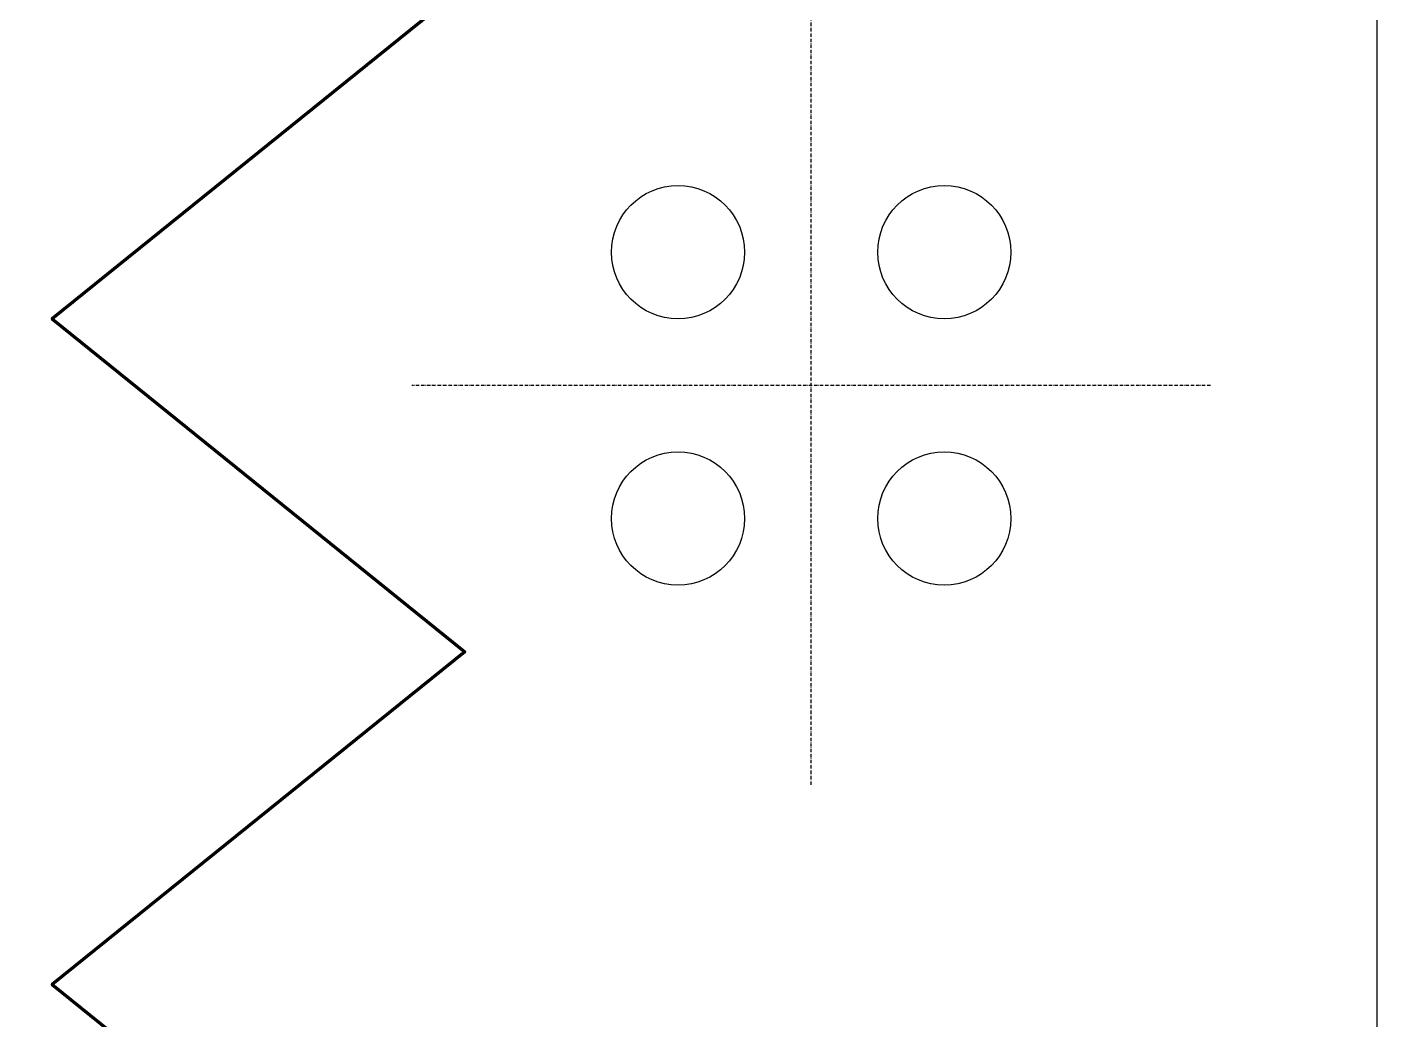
# Model space of a CAD drawing. Header units: millimetres. Extents: x 18535 to 117897, y 11356 to 27315.
# Drawn here: x 36057 to 37071, y 24416 to 25162 of the extents above; entities that cross this region are included whole.
import ezdxf

# ---------------------------------------------------------------- set-up
doc = ezdxf.new("R2010")
doc.units = ezdxf.units.MM
doc.linetypes.add('ОСЕВАЯ_МЕЛКАЯ', pattern=[8, 5, -1.5, 0, -1.5])
for name, color, linetype, lineweight in [('Dimensions', 1, 'Continuous', 25), ('Обозначения', 102, 'Continuous', 25), ('Основная', 134, 'Continuous', 70)]:
    doc.layers.add(name, color=color, linetype=linetype, lineweight=lineweight)

msp = doc.modelspace()

# ---------------------------------------------------------------- linework, layer by layer
at = {"layer": 'Dimensions', "linetype": 'ОСЕВАЯ_МЕЛКАЯ', "ltscale": 0.5}
for p, q in [((36645.6, 24593), (36645.6, 25193)), ((36945.6, 24893), (36345.6, 24893))]:
    msp.add_line(p, q, dxfattribs=at)
at = {"layer": 'Обозначения', "lineweight": 30}
msp.add_lwpolyline([(34070.6, 25318), (37070.6, 25318), (37070.6, 22318), (34070.6, 22318)], close=True, dxfattribs=at)
for centre in [(36545.6, 24993), (36745.6, 24993), (36545.6, 24793), (36745.6, 24793)]:
    msp.add_circle(centre, 50, dxfattribs=at)
at = {"layer": 'Основная'}
msp.add_lwpolyline([(36385.5, 25193), (36075.5, 24943), (36385.5, 24693), (36075.5, 24443), (36385.5, 24193), (36075.5, 23943), (36385.5, 23693), (36075.5, 23443), (36385.5, 23193), (36075.5, 22943), (36385.5, 22693), (36075.5, 22443)], dxfattribs=at)

doc.saveas('drawing.dxf')
